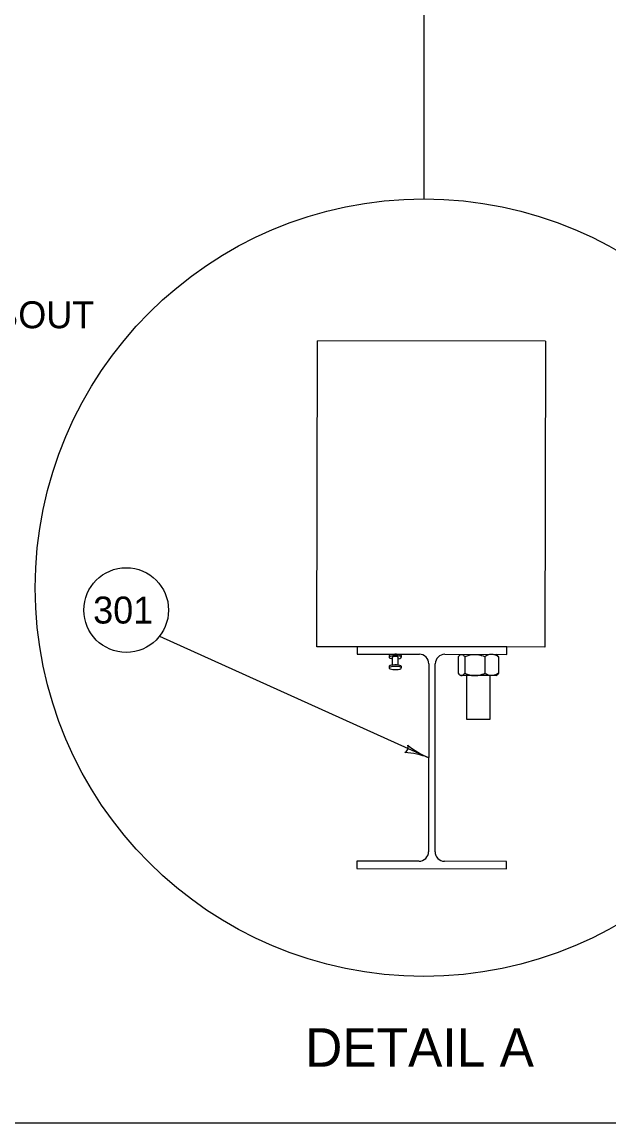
# Model space of a CAD drawing. Extents: x 503 to 668, y 294 to 394.
# Drawn here: x 570.97 to 586.23, y 293.55 to 322.14 of the extents above; entities that cross this region are included whole.
import ezdxf

# ---------------------------------------------------------------- set-up
doc = ezdxf.new("R2010")
doc.units = 0
for name, color, linetype in [('Level 2', 7, 'Continuous'), ('R_OR_NAMEBOUND_PR', 7, 'Continuous'), ('R_PL_GRAILLT_PR', 7, 'Continuous')]:
    doc.layers.add(name, color=color, linetype=linetype)

msp = doc.modelspace()

# ---------------------------------------------------------------- linework, layer by layer
at = {"layer": 'Level 2'}
for p, q in [((581.412, 387.996), (581.412, 317.546)), ((574.546, 306.194), (581.54, 303.037))]:
    msp.add_line(p, q, dxfattribs=at)
for centre, radius in [((581.412, 307.452), 10.094), ((573.68, 306.872), 1.1)]:
    msp.add_circle(centre, radius, dxfattribs=at)
at = {"layer": 'R_OR_NAMEBOUND_PR'}
msp.add_lwpolyline([(502.939, 293.554), (667.94, 293.554), (667.94, 393.68), (502.939, 393.68)], close=True, dxfattribs=at)
msp.add_lwpolyline([(502.939, 293.554), (667.94, 293.554), (667.94, 393.68), (502.939, 393.68)], close=True, dxfattribs=at)
at = {"layer": 'R_PL_GRAILLT_PR'}
for p, q in [((578.636, 305.921), (578.649, 313.864)), ((584.575, 313.854), (578.649, 313.864)), ((584.575, 313.855), (584.562, 305.911)), ((579.683, 305.919), (578.636, 305.921)), ((579.683, 305.919), (579.683, 305.727)), ((583.574, 305.913), (579.683, 305.919)), ((584.562, 305.911), (583.574, 305.913)), ((583.574, 305.72), (583.574, 305.913)), ((579.683, 305.727), (581.297, 305.724)), ((580.51, 305.684), (580.51, 305.645)), ((580.59, 305.725), (580.59, 305.72)), ((580.59, 305.645), (580.59, 305.443)), ((580.75, 305.719), (580.75, 305.725)), ((580.75, 305.442), (580.75, 305.645)), ((580.83, 305.645), (580.83, 305.683)), ((581.959, 305.723), (583.574, 305.72)), ((582.31, 305.661), (582.309, 305.232)), ((582.37, 305.722), (582.346, 305.702)), ((582.475, 305.66), (582.475, 305.232)), ((582.999, 305.659), (582.998, 305.231)), ((583.321, 305.7), (583.296, 305.721)), ((583.356, 305.659), (583.32, 305.699)), ((583.356, 305.659), (583.356, 305.23)), ((580.51, 305.407), (580.51, 305.368)), ((580.83, 305.368), (580.83, 305.406)), ((581.544, 305.477), (581.536, 300.598)), ((581.704, 300.597), (581.712, 305.476)), ((582.345, 305.191), (582.369, 305.17)), ((582.392, 305.17), (582.369, 305.17)), ((582.736, 305.17), (582.392, 305.17)), ((582.524, 305.17), (582.522, 304.043)), ((583.177, 305.169), (582.736, 305.17)), ((583.139, 304.042), (583.141, 305.169)), ((583.296, 305.169), (583.177, 305.169)), ((583.296, 305.169), (583.32, 305.19)), ((583.356, 305.23), (583.319, 305.19)), ((582.522, 304.043), (583.139, 304.042)), ((579.674, 300.354), (579.673, 300.161)), ((579.673, 300.161), (583.565, 300.155)), ((581.288, 300.351), (579.674, 300.354)), ((583.565, 300.347), (581.95, 300.35)), ((583.565, 300.155), (583.565, 300.347))]:
    msp.add_line(p, q, dxfattribs=at)
for points in [[(580.83, 305.683), (580.828, 305.69), (580.814, 305.701), (580.788, 305.712), (580.75, 305.719), (580.706, 305.724), (580.658, 305.725), (580.612, 305.722), (580.57, 305.716), (580.538, 305.707), (580.517, 305.696), (580.51, 305.684)], [(580.75, 305.609), (580.787, 305.617), (580.814, 305.627), (580.828, 305.639), (580.828, 305.651), (580.814, 305.663), (580.787, 305.673), (580.75, 305.681), (580.706, 305.685), (580.658, 305.686), (580.612, 305.684), (580.57, 305.678), (580.538, 305.669), (580.517, 305.658), (580.51, 305.645)], [(580.51, 305.645), (580.517, 305.633), (580.538, 305.622), (580.57, 305.613), (580.59, 305.609)], [(580.75, 305.645), (580.744, 305.653), (580.727, 305.66), (580.701, 305.664), (580.67, 305.666), (580.64, 305.664), (580.614, 305.66), (580.596, 305.653), (580.59, 305.645)], [(580.83, 305.406), (580.828, 305.412), (580.814, 305.424), (580.787, 305.435), (580.75, 305.442), (580.705, 305.447), (580.658, 305.448), (580.611, 305.445), (580.57, 305.439), (580.538, 305.43), (580.517, 305.419), (580.51, 305.407)], [(580.517, 305.38), (580.51, 305.368), (580.517, 305.356), (580.537, 305.345), (580.57, 305.336), (580.611, 305.329), (580.658, 305.327), (580.705, 305.327), (580.75, 305.332), (580.787, 305.34), (580.814, 305.35), (580.828, 305.361), (580.828, 305.374), (580.814, 305.386), (580.787, 305.396), (580.75, 305.404), (580.705, 305.408), (580.658, 305.409), (580.611, 305.407), (580.57, 305.4), (580.538, 305.391), (580.517, 305.38)]]:
    msp.add_lwpolyline(points, dxfattribs=at)
for centre, radius, start, end in [((581.297, 305.477), 0.247, 359.9009, 89.907), ((581.959, 305.476), 0.247, 89.9052, 179.907), ((580.849, 303.314), 0.157, 296.9978, 19.1145), ((582.266, 304.855), 1.957, 229.5704, 248.2171), ((580.814, 301.22), 1.957, 68.2232, 86.892), ((580.814, 301.22), 1.957, 68.211, 68.2232), ((581.289, 300.598), 0.247, 269.9009, 359.907), ((581.951, 300.597), 0.247, 179.9009, 269.9027)]:
    msp.add_arc(centre, radius, start, end, dxfattribs=at)
for points in [[(582.31, 305.661), (582.318, 305.671), (582.33, 305.687), (582.348, 305.704), (582.366, 305.717), (582.382, 305.722), (582.392, 305.722), (582.393, 305.722)], [(582.393, 305.722), (582.405, 305.719), (582.433, 305.713), (582.457, 305.685), (582.471, 305.666), (582.475, 305.66)], [(582.475, 305.66), (582.516, 305.677), (582.599, 305.709), (582.69, 305.722), (582.736, 305.722), (582.737, 305.722)], [(582.737, 305.722), (582.774, 305.719), (582.849, 305.714), (582.928, 305.689), (582.977, 305.669), (582.992, 305.663), (582.999, 305.659)], [(583.178, 305.721), (583.174, 305.721), (583.146, 305.72), (583.095, 305.71), (583.041, 305.685), (583.009, 305.666), (582.999, 305.659)], [(583.356, 305.659), (583.341, 305.668), (583.307, 305.689), (583.247, 305.715), (583.201, 305.719), (583.178, 305.721)], [(582.309, 305.232), (582.321, 305.216), (582.342, 305.188), (582.376, 305.17), (582.391, 305.17), (582.392, 305.17)], [(582.392, 305.17), (582.398, 305.171), (582.41, 305.172), (582.428, 305.182), (582.445, 305.196), (582.458, 305.21), (582.468, 305.223), (582.473, 305.229), (582.475, 305.232)], [(582.475, 305.232), (582.502, 305.221), (582.542, 305.204), (582.598, 305.187), (582.657, 305.174), (582.703, 305.17), (582.735, 305.17), (582.736, 305.17)], [(582.736, 305.17), (582.773, 305.172), (582.848, 305.177), (582.934, 305.204), (582.984, 305.225), (582.998, 305.231)], [(583.177, 305.169), (583.173, 305.169), (583.146, 305.169), (583.094, 305.18), (583.04, 305.205), (583.008, 305.224), (582.998, 305.231)], [(583.356, 305.23), (583.341, 305.221), (583.306, 305.2), (583.246, 305.175), (583.2, 305.171), (583.177, 305.169)]]:
    msp.add_open_spline(points, degree=3, dxfattribs=at)

# ---------------------------------------------------------------- texts
at = {"layer": 'Level 2'}
for s, height, p in [('SYMMETRICAL ABOUT ', 0.7, (562.605, 314.189)), ('SYMMETRICAL ABOUT ', 0.7, (562.605, 314.189)), ('301', 0.7, (572.821, 306.522)), ('DETAIL A', 1, (578.33, 295.015)), ('DETAIL A', 1, (578.33, 295.015))]:
    msp.add_text(s, height=height, dxfattribs=at).set_placement(p)

doc.saveas('drawing.dxf')
